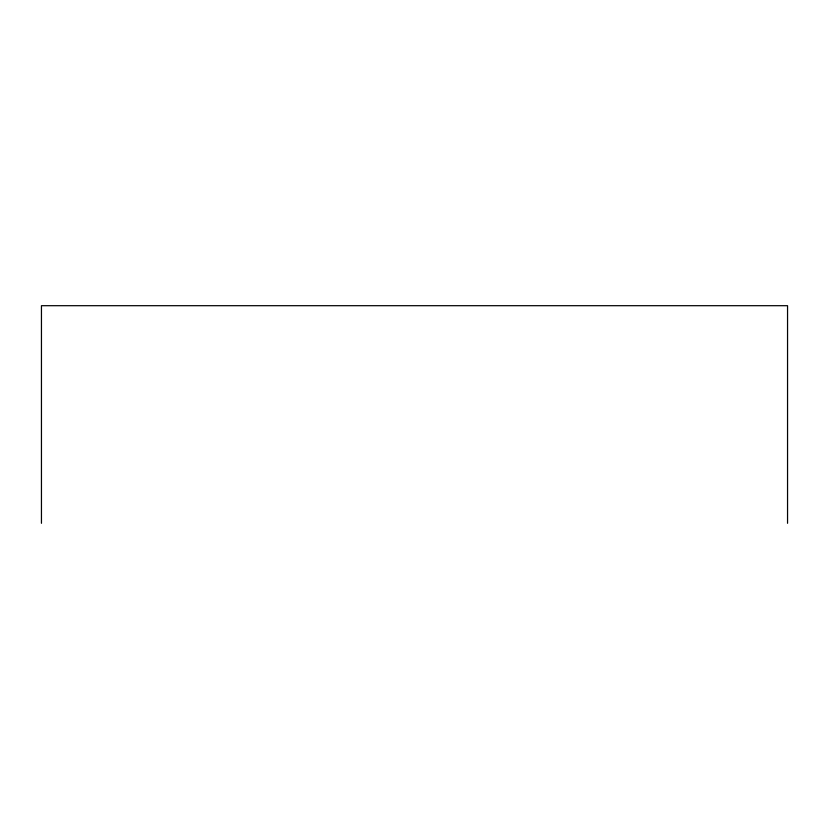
<?xml version="1.0" encoding="UTF-8"?>
<svg xmlns="http://www.w3.org/2000/svg" width="829" height="829" viewBox="0 0 829 829"><rect width="100%" height="100%" fill="white"/><g stroke="black" fill="none" stroke-linecap="round" stroke-linejoin="round"><path stroke-width="1.24" d="M787.55 523.306L787.55 305.694L41.45 305.694L41.45 523.306"/></g></svg>
